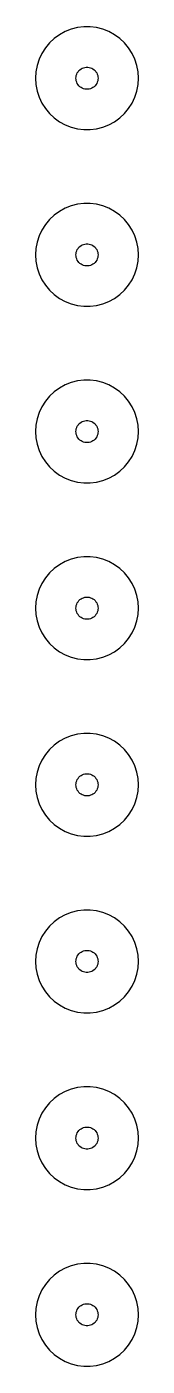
# Model space of a CAD drawing. Header units: metres. Extents: x -7 to 7, y 377 to 751.
# Drawn here: x -7 to 7, y 377 to 559 of the extents above; entities that cross this region are included whole.
import ezdxf

# ---------------------------------------------------------------- set-up
doc = ezdxf.new("R2010")
doc.units = ezdxf.units.M

msp = doc.modelspace()

# ---------------------------------------------------------------- linework, layer by layer
for p, q in [((-2.16312, 558.657), (-2.98045, 558.334)), ((-1.31166, 558.876), (-2.16312, 558.657)), ((-0.439529, 558.986), (-1.31166, 558.876)), ((0.439529, 558.986), (-0.439529, 558.986)), ((1.31166, 558.876), (0.439529, 558.986)), ((2.16312, 558.657), (1.31166, 558.876)), ((2.98045, 558.334), (2.16312, 558.657)), ((-4.46196, 557.394), (-5.10277, 556.792)), ((-3.75078, 557.91), (-4.46196, 557.394)), ((-2.98045, 558.334), (-3.75078, 557.91)), ((3.75078, 557.91), (2.98045, 558.334)), ((4.46196, 557.394), (3.75078, 557.91)), ((5.10277, 556.792), (4.46196, 557.394)), ((-6.13414, 555.372), (-6.50842, 554.577)), ((-5.66312, 556.114), (-6.13414, 555.372)), ((-5.10277, 556.792), (-5.66312, 556.114)), ((5.66312, 556.114), (5.10277, 556.792)), ((6.13414, 555.372), (5.66312, 556.114)), ((6.50842, 554.577), (6.13414, 555.372)), ((-6.78008, 553.741), (-6.94479, 552.877)), ((-6.50842, 554.577), (-6.78008, 553.741)), ((-0.956131, 553.156), (-0.803726, 553.266)), ((-0.803726, 553.266), (-0.638657, 553.357)), ((-0.638657, 553.357), (-0.463516, 553.427)), ((-0.463516, 553.427), (-0.281067, 553.473)), ((-0.281067, 553.473), (-0.094177, 553.497)), ((-0.094177, 553.497), (0.094177, 553.497)), ((0.094177, 553.497), (0.281067, 553.473)), ((0.281067, 553.473), (0.463516, 553.427)), ((0.463516, 553.427), (0.638657, 553.357)), ((0.638657, 553.357), (0.803726, 553.266)), ((0.803726, 553.266), (0.956131, 553.156)), ((6.78008, 553.741), (6.50842, 554.577)), ((6.94479, 552.877), (6.78008, 553.741)), ((-6.94479, 552.877), (-7, 552)), ((-7, 552), (-6.94479, 551.123)), ((-1.5, 552), (-1.48816, 552.188)), ((-1.48816, 551.812), (-1.5, 552)), ((-1.48816, 552.188), (-1.45287, 552.373)), ((-1.45287, 551.627), (-1.48816, 551.812)), ((-1.45287, 552.373), (-1.39465, 552.552)), ((-1.39465, 551.448), (-1.45287, 551.627)), ((-1.39465, 552.552), (-1.31445, 552.723)), ((-1.31445, 551.277), (-1.39465, 551.448)), ((-1.31445, 552.723), (-1.21352, 552.882)), ((-1.21352, 552.882), (-1.09344, 553.027)), ((-1.09344, 553.027), (-0.956131, 553.156)), ((0.956131, 553.156), (1.09344, 553.027)), ((1.09344, 553.027), (1.21352, 552.882)), ((1.21352, 552.882), (1.31445, 552.723)), ((1.31445, 552.723), (1.39465, 552.552)), ((1.39465, 551.448), (1.31445, 551.277)), ((1.39465, 552.552), (1.45287, 552.373)), ((1.45287, 551.627), (1.39465, 551.448)), ((1.45287, 552.373), (1.48816, 552.188)), ((1.48816, 551.812), (1.45287, 551.627)), ((1.48816, 552.188), (1.5, 552)), ((1.5, 552), (1.48816, 551.812)), ((7, 552), (6.94479, 552.877)), ((6.94479, 551.123), (7, 552)), ((-6.94479, 551.123), (-6.78008, 550.259)), ((-6.78008, 550.259), (-6.50842, 549.423)), ((-1.21352, 551.118), (-1.31445, 551.277)), ((-1.09344, 550.973), (-1.21352, 551.118)), ((-0.956131, 550.844), (-1.09344, 550.973)), ((-0.803726, 550.734), (-0.956131, 550.844)), ((-0.638657, 550.643), (-0.803726, 550.734)), ((-0.463516, 550.573), (-0.638657, 550.643)), ((-0.281067, 550.527), (-0.463516, 550.573)), ((-0.094177, 550.503), (-0.281067, 550.527)), ((0.094177, 550.503), (-0.094177, 550.503)), ((0.281067, 550.527), (0.094177, 550.503)), ((0.463516, 550.573), (0.281067, 550.527)), ((0.638657, 550.643), (0.463516, 550.573)), ((0.803726, 550.734), (0.638657, 550.643)), ((0.956131, 550.844), (0.803726, 550.734)), ((1.09344, 550.973), (0.956131, 550.844)), ((1.21352, 551.118), (1.09344, 550.973)), ((1.31445, 551.277), (1.21352, 551.118)), ((6.50842, 549.423), (6.78008, 550.259)), ((6.78008, 550.259), (6.94479, 551.123)), ((-6.50842, 549.423), (-6.13414, 548.628)), ((-6.13414, 548.628), (-5.66312, 547.886)), ((-5.66312, 547.886), (-5.10277, 547.208)), ((5.10277, 547.208), (5.66312, 547.886)), ((5.66312, 547.886), (6.13414, 548.628)), ((6.13414, 548.628), (6.50842, 549.423)), ((-5.10277, 547.208), (-4.46196, 546.606)), ((-4.46196, 546.606), (-3.75078, 546.09)), ((-3.75078, 546.09), (-2.98045, 545.666)), ((2.98045, 545.666), (3.75078, 546.09)), ((3.75078, 546.09), (4.46196, 546.606)), ((4.46196, 546.606), (5.10277, 547.208)), ((-2.98045, 545.666), (-2.16312, 545.343)), ((-2.16312, 545.343), (-1.31166, 545.124)), ((-1.31166, 545.124), (-0.439529, 545.014)), ((-0.439529, 545.014), (0.439529, 545.014)), ((0.439529, 545.014), (1.31166, 545.124)), ((1.31166, 545.124), (2.16312, 545.343)), ((2.16312, 545.343), (2.98045, 545.666)), ((-4.46196, 533.394), (-5.10277, 532.792)), ((-3.75078, 533.91), (-4.46196, 533.394)), ((-2.98045, 534.334), (-3.75078, 533.91)), ((-2.16312, 534.657), (-2.98045, 534.334)), ((-1.31166, 534.876), (-2.16312, 534.657)), ((-0.439529, 534.986), (-1.31166, 534.876)), ((0.439529, 534.986), (-0.439529, 534.986)), ((1.31166, 534.876), (0.439529, 534.986)), ((2.16312, 534.657), (1.31166, 534.876)), ((2.98045, 534.334), (2.16312, 534.657)), ((3.75078, 533.91), (2.98045, 534.334)), ((4.46196, 533.394), (3.75078, 533.91)), ((5.10277, 532.792), (4.46196, 533.394)), ((-6.13414, 531.372), (-6.50842, 530.577)), ((-5.66312, 532.114), (-6.13414, 531.372)), ((-5.10277, 532.792), (-5.66312, 532.114)), ((5.66312, 532.114), (5.10277, 532.792)), ((6.13414, 531.372), (5.66312, 532.114)), ((6.50842, 530.577), (6.13414, 531.372)), ((-6.78008, 529.741), (-6.94479, 528.877)), ((-6.50842, 530.577), (-6.78008, 529.741)), ((6.78008, 529.741), (6.50842, 530.577)), ((6.94479, 528.877), (6.78008, 529.741)), ((-6.94479, 528.877), (-7, 528)), ((-7, 528), (-6.94479, 527.123)), ((-1.5, 528), (-1.48816, 528.188)), ((-1.48816, 527.812), (-1.5, 528)), ((-1.48816, 528.188), (-1.45287, 528.373)), ((-1.45287, 527.627), (-1.48816, 527.812)), ((-1.45287, 528.373), (-1.39465, 528.552)), ((-1.39465, 528.552), (-1.31445, 528.723)), ((-1.31445, 528.723), (-1.21352, 528.882)), ((-1.21352, 528.882), (-1.09344, 529.027)), ((-1.09344, 529.027), (-0.956131, 529.156)), ((-0.956131, 529.156), (-0.803726, 529.266)), ((-0.803726, 529.266), (-0.638657, 529.357)), ((-0.638657, 529.357), (-0.463516, 529.427)), ((-0.463516, 529.427), (-0.281067, 529.473)), ((-0.281067, 529.473), (-0.094177, 529.497)), ((-0.094177, 529.497), (0.094177, 529.497)), ((0.094177, 529.497), (0.281067, 529.473)), ((0.281067, 529.473), (0.463516, 529.427)), ((0.463516, 529.427), (0.638657, 529.357)), ((0.638657, 529.357), (0.803726, 529.266)), ((0.803726, 529.266), (0.956131, 529.156)), ((0.956131, 529.156), (1.09344, 529.027)), ((1.09344, 529.027), (1.21352, 528.882)), ((1.21352, 528.882), (1.31445, 528.723)), ((1.31445, 528.723), (1.39465, 528.552)), ((1.39465, 528.552), (1.45287, 528.373)), ((1.45287, 528.373), (1.48816, 528.188)), ((1.48816, 527.812), (1.45287, 527.627)), ((1.48816, 528.188), (1.5, 528)), ((1.5, 528), (1.48816, 527.812)), ((7, 528), (6.94479, 528.877)), ((6.94479, 527.123), (7, 528)), ((-6.94479, 527.123), (-6.78008, 526.259)), ((-6.78008, 526.259), (-6.50842, 525.423)), ((-1.39465, 527.448), (-1.45287, 527.627)), ((-1.31445, 527.277), (-1.39465, 527.448)), ((-1.21352, 527.118), (-1.31445, 527.277)), ((-1.09344, 526.973), (-1.21352, 527.118)), ((-0.956131, 526.844), (-1.09344, 526.973)), ((-0.803726, 526.734), (-0.956131, 526.844)), ((-0.638657, 526.643), (-0.803726, 526.734)), ((-0.463516, 526.573), (-0.638657, 526.643)), ((-0.281067, 526.527), (-0.463516, 526.573)), ((-0.094177, 526.503), (-0.281067, 526.527)), ((0.094177, 526.503), (-0.094177, 526.503)), ((0.281067, 526.527), (0.094177, 526.503)), ((0.463516, 526.573), (0.281067, 526.527)), ((0.638657, 526.643), (0.463516, 526.573)), ((0.803726, 526.734), (0.638657, 526.643)), ((0.956131, 526.844), (0.803726, 526.734)), ((1.09344, 526.973), (0.956131, 526.844)), ((1.21352, 527.118), (1.09344, 526.973)), ((1.31445, 527.277), (1.21352, 527.118)), ((1.39465, 527.448), (1.31445, 527.277)), ((1.45287, 527.627), (1.39465, 527.448)), ((6.50842, 525.423), (6.78008, 526.259)), ((6.78008, 526.259), (6.94479, 527.123)), ((-6.50842, 525.423), (-6.13414, 524.628)), ((-6.13414, 524.628), (-5.66312, 523.886)), ((5.66312, 523.886), (6.13414, 524.628)), ((6.13414, 524.628), (6.50842, 525.423)), ((-5.66312, 523.886), (-5.10277, 523.208)), ((-5.10277, 523.208), (-4.46196, 522.606)), ((-4.46196, 522.606), (-3.75078, 522.09)), ((3.75078, 522.09), (4.46196, 522.606)), ((4.46196, 522.606), (5.10277, 523.208)), ((5.10277, 523.208), (5.66312, 523.886)), ((-3.75078, 522.09), (-2.98045, 521.666)), ((-2.98045, 521.666), (-2.16312, 521.343)), ((-2.16312, 521.343), (-1.31166, 521.124)), ((-1.31166, 521.124), (-0.439529, 521.014)), ((-0.439529, 521.014), (0.439529, 521.014)), ((0.439529, 521.014), (1.31166, 521.124)), ((1.31166, 521.124), (2.16312, 521.343)), ((2.16312, 521.343), (2.98045, 521.666)), ((2.98045, 521.666), (3.75078, 522.09)), ((-3.75078, 509.91), (-4.46196, 509.394)), ((-2.98045, 510.334), (-3.75078, 509.91)), ((-2.16312, 510.657), (-2.98045, 510.334)), ((-1.31166, 510.876), (-2.16312, 510.657)), ((-0.439529, 510.986), (-1.31166, 510.876)), ((0.439529, 510.986), (-0.439529, 510.986)), ((1.31166, 510.876), (0.439529, 510.986)), ((2.16312, 510.657), (1.31166, 510.876)), ((2.98045, 510.334), (2.16312, 510.657)), ((3.75078, 509.91), (2.98045, 510.334)), ((4.46196, 509.394), (3.75078, 509.91)), ((-5.66312, 508.114), (-6.13414, 507.372)), ((-5.10277, 508.792), (-5.66312, 508.114)), ((-4.46196, 509.394), (-5.10277, 508.792)), ((5.10277, 508.792), (4.46196, 509.394)), ((5.66312, 508.114), (5.10277, 508.792)), ((6.13414, 507.372), (5.66312, 508.114)), ((-6.50842, 506.577), (-6.78008, 505.741)), ((-6.13414, 507.372), (-6.50842, 506.577)), ((6.50842, 506.577), (6.13414, 507.372)), ((6.78008, 505.741), (6.50842, 506.577)), ((-6.94479, 504.877), (-7, 504)), ((-6.78008, 505.741), (-6.94479, 504.877)), ((-1.5, 504), (-1.48816, 504.188)), ((-1.48816, 504.188), (-1.45287, 504.373)), ((-1.45287, 504.373), (-1.39465, 504.552)), ((-1.39465, 504.552), (-1.31445, 504.723)), ((-1.31445, 504.723), (-1.21352, 504.882)), ((-1.21352, 504.882), (-1.09344, 505.027)), ((-1.09344, 505.027), (-0.956131, 505.156)), ((-0.956131, 505.156), (-0.803726, 505.266)), ((-0.803726, 505.266), (-0.638657, 505.357)), ((-0.638657, 505.357), (-0.463516, 505.427)), ((-0.463516, 505.427), (-0.281067, 505.473)), ((-0.281067, 505.473), (-0.094177, 505.497)), ((-0.094177, 505.497), (0.094177, 505.497)), ((0.094177, 505.497), (0.281067, 505.473)), ((0.281067, 505.473), (0.463516, 505.427)), ((0.463516, 505.427), (0.638657, 505.357)), ((0.638657, 505.357), (0.803726, 505.266)), ((0.803726, 505.266), (0.956131, 505.156)), ((0.956131, 505.156), (1.09344, 505.027)), ((1.09344, 505.027), (1.21352, 504.882)), ((1.21352, 504.882), (1.31445, 504.723)), ((1.31445, 504.723), (1.39465, 504.552)), ((1.39465, 504.552), (1.45287, 504.373)), ((1.45287, 504.373), (1.48816, 504.188)), ((1.48816, 504.188), (1.5, 504)), ((6.94479, 504.877), (6.78008, 505.741)), ((7, 504), (6.94479, 504.877)), ((-7, 504), (-6.94479, 503.123)), ((-6.94479, 503.123), (-6.78008, 502.259)), ((-6.78008, 502.259), (-6.50842, 501.423)), ((-1.48816, 503.812), (-1.5, 504)), ((-1.45287, 503.627), (-1.48816, 503.812)), ((-1.39465, 503.448), (-1.45287, 503.627)), ((-1.31445, 503.277), (-1.39465, 503.448)), ((-1.21352, 503.118), (-1.31445, 503.277)), ((-1.09344, 502.973), (-1.21352, 503.118)), ((-0.956131, 502.844), (-1.09344, 502.973)), ((-0.803726, 502.734), (-0.956131, 502.844)), ((-0.638657, 502.643), (-0.803726, 502.734)), ((-0.463516, 502.573), (-0.638657, 502.643)), ((-0.281067, 502.527), (-0.463516, 502.573)), ((-0.094177, 502.503), (-0.281067, 502.527)), ((0.094177, 502.503), (-0.094177, 502.503)), ((0.281067, 502.527), (0.094177, 502.503)), ((0.463516, 502.573), (0.281067, 502.527)), ((0.638657, 502.643), (0.463516, 502.573)), ((0.803726, 502.734), (0.638657, 502.643)), ((0.956131, 502.844), (0.803726, 502.734)), ((1.09344, 502.973), (0.956131, 502.844)), ((1.21352, 503.118), (1.09344, 502.973)), ((1.31445, 503.277), (1.21352, 503.118)), ((1.39465, 503.448), (1.31445, 503.277)), ((1.45287, 503.627), (1.39465, 503.448)), ((1.48816, 503.812), (1.45287, 503.627)), ((1.5, 504), (1.48816, 503.812)), ((6.50842, 501.423), (6.78008, 502.259)), ((6.78008, 502.259), (6.94479, 503.123)), ((6.94479, 503.123), (7, 504)), ((-6.50842, 501.423), (-6.13414, 500.628)), ((-6.13414, 500.628), (-5.66312, 499.886)), ((5.66312, 499.886), (6.13414, 500.628)), ((6.13414, 500.628), (6.50842, 501.423)), ((-5.66312, 499.886), (-5.10277, 499.208)), ((-5.10277, 499.208), (-4.46196, 498.606)), ((-4.46196, 498.606), (-3.75078, 498.09)), ((3.75078, 498.09), (4.46196, 498.606)), ((4.46196, 498.606), (5.10277, 499.208)), ((5.10277, 499.208), (5.66312, 499.886)), ((-3.75078, 498.09), (-2.98045, 497.666)), ((-2.98045, 497.666), (-2.16312, 497.343)), ((-2.16312, 497.343), (-1.31166, 497.124)), ((-1.31166, 497.124), (-0.439529, 497.014)), ((-0.439529, 497.014), (0.439529, 497.014)), ((0.439529, 497.014), (1.31166, 497.124)), ((1.31166, 497.124), (2.16312, 497.343)), ((2.16312, 497.343), (2.98045, 497.666)), ((2.98045, 497.666), (3.75078, 498.09)), ((-3.75078, 485.91), (-4.46196, 485.394)), ((-2.98045, 486.334), (-3.75078, 485.91)), ((-2.16312, 486.657), (-2.98045, 486.334)), ((-1.31166, 486.876), (-2.16312, 486.657)), ((-0.439529, 486.986), (-1.31166, 486.876)), ((0.439529, 486.986), (-0.439529, 486.986)), ((1.31166, 486.876), (0.439529, 486.986)), ((2.16312, 486.657), (1.31166, 486.876)), ((2.98045, 486.334), (2.16312, 486.657)), ((3.75078, 485.91), (2.98045, 486.334)), ((4.46196, 485.394), (3.75078, 485.91)), ((-5.66312, 484.114), (-6.13414, 483.372)), ((-5.10277, 484.792), (-5.66312, 484.114)), ((-4.46196, 485.394), (-5.10277, 484.792)), ((5.10277, 484.792), (4.46196, 485.394)), ((5.66312, 484.114), (5.10277, 484.792)), ((6.13414, 483.372), (5.66312, 484.114)), ((-6.50842, 482.577), (-6.78008, 481.741)), ((-6.13414, 483.372), (-6.50842, 482.577)), ((6.50842, 482.577), (6.13414, 483.372)), ((6.78008, 481.741), (6.50842, 482.577)), ((-6.94479, 480.877), (-7, 480)), ((-6.78008, 481.741), (-6.94479, 480.877)), ((-1.45287, 480.373), (-1.39465, 480.552)), ((-1.39465, 480.552), (-1.31445, 480.723)), ((-1.31445, 480.723), (-1.21352, 480.882)), ((-1.21352, 480.882), (-1.09344, 481.027)), ((-1.09344, 481.027), (-0.956131, 481.156)), ((-0.956131, 481.156), (-0.803726, 481.266)), ((-0.803726, 481.266), (-0.638657, 481.357)), ((-0.638657, 481.357), (-0.463516, 481.427)), ((-0.463516, 481.427), (-0.281067, 481.473)), ((-0.281067, 481.473), (-0.094177, 481.497)), ((-0.094177, 481.497), (0.094177, 481.497)), ((0.094177, 481.497), (0.281067, 481.473)), ((0.281067, 481.473), (0.463516, 481.427)), ((0.463516, 481.427), (0.638657, 481.357)), ((0.638657, 481.357), (0.803726, 481.266)), ((0.803726, 481.266), (0.956131, 481.156)), ((0.956131, 481.156), (1.09344, 481.027)), ((1.09344, 481.027), (1.21352, 480.882)), ((1.21352, 480.882), (1.31445, 480.723)), ((1.31445, 480.723), (1.39465, 480.552)), ((1.39465, 480.552), (1.45287, 480.373)), ((6.94479, 480.877), (6.78008, 481.741)), ((7, 480), (6.94479, 480.877)), ((-7, 480), (-6.94479, 479.123)), ((-6.94479, 479.123), (-6.78008, 478.259)), ((-1.5, 480), (-1.48816, 480.188)), ((-1.48816, 479.812), (-1.5, 480)), ((-1.48816, 480.188), (-1.45287, 480.373)), ((-1.45287, 479.627), (-1.48816, 479.812)), ((-1.39465, 479.448), (-1.45287, 479.627)), ((-1.31445, 479.277), (-1.39465, 479.448)), ((-1.21352, 479.118), (-1.31445, 479.277)), ((-1.09344, 478.973), (-1.21352, 479.118)), ((-0.956131, 478.844), (-1.09344, 478.973)), ((-0.803726, 478.734), (-0.956131, 478.844)), ((-0.638657, 478.643), (-0.803726, 478.734)), ((-0.463516, 478.573), (-0.638657, 478.643)), ((0.638657, 478.643), (0.463516, 478.573)), ((0.803726, 478.734), (0.638657, 478.643)), ((0.956131, 478.844), (0.803726, 478.734)), ((1.09344, 478.973), (0.956131, 478.844)), ((1.21352, 479.118), (1.09344, 478.973)), ((1.31445, 479.277), (1.21352, 479.118)), ((1.39465, 479.448), (1.31445, 479.277)), ((1.45287, 479.627), (1.39465, 479.448)), ((1.45287, 480.373), (1.48816, 480.188)), ((1.48816, 479.812), (1.45287, 479.627)), ((1.48816, 480.188), (1.5, 480)), ((1.5, 480), (1.48816, 479.812)), ((6.78008, 478.259), (6.94479, 479.123)), ((6.94479, 479.123), (7, 480)), ((-6.78008, 478.259), (-6.50842, 477.423)), ((-6.50842, 477.423), (-6.13414, 476.628)), ((-0.281067, 478.527), (-0.463516, 478.573)), ((-0.094177, 478.503), (-0.281067, 478.527)), ((0.094177, 478.503), (-0.094177, 478.503)), ((0.281067, 478.527), (0.094177, 478.503)), ((0.463516, 478.573), (0.281067, 478.527)), ((6.13414, 476.628), (6.50842, 477.423)), ((6.50842, 477.423), (6.78008, 478.259)), ((-6.13414, 476.628), (-5.66312, 475.886)), ((-5.66312, 475.886), (-5.10277, 475.208)), ((-5.10277, 475.208), (-4.46196, 474.606)), ((4.46196, 474.606), (5.10277, 475.208)), ((5.10277, 475.208), (5.66312, 475.886)), ((5.66312, 475.886), (6.13414, 476.628)), ((-4.46196, 474.606), (-3.75078, 474.09)), ((-3.75078, 474.09), (-2.98045, 473.666)), ((-2.98045, 473.666), (-2.16312, 473.343)), ((-2.16312, 473.343), (-1.31166, 473.124)), ((1.31166, 473.124), (2.16312, 473.343)), ((2.16312, 473.343), (2.98045, 473.666)), ((2.98045, 473.666), (3.75078, 474.09)), ((3.75078, 474.09), (4.46196, 474.606)), ((-1.31166, 473.124), (-0.439529, 473.014)), ((-0.439529, 473.014), (0.439529, 473.014)), ((0.439529, 473.014), (1.31166, 473.124)), ((-2.98045, 462.334), (-3.75078, 461.91)), ((-2.16312, 462.657), (-2.98045, 462.334)), ((-1.31166, 462.876), (-2.16312, 462.657)), ((-0.439529, 462.986), (-1.31166, 462.876)), ((0.439529, 462.986), (-0.439529, 462.986)), ((1.31166, 462.876), (0.439529, 462.986)), ((2.16312, 462.657), (1.31166, 462.876)), ((2.98045, 462.334), (2.16312, 462.657)), ((3.75078, 461.91), (2.98045, 462.334)), ((-5.10277, 460.792), (-5.66312, 460.114)), ((-4.46196, 461.394), (-5.10277, 460.792)), ((-3.75078, 461.91), (-4.46196, 461.394)), ((4.46196, 461.394), (3.75078, 461.91)), ((5.10277, 460.792), (4.46196, 461.394)), ((5.66312, 460.114), (5.10277, 460.792)), ((-6.50842, 458.577), (-6.78008, 457.741)), ((-6.13414, 459.372), (-6.50842, 458.577)), ((-5.66312, 460.114), (-6.13414, 459.372)), ((6.13414, 459.372), (5.66312, 460.114)), ((6.50842, 458.577), (6.13414, 459.372)), ((6.78008, 457.741), (6.50842, 458.577)), ((-6.94479, 456.877), (-7, 456)), ((-6.78008, 457.741), (-6.94479, 456.877)), ((-1.31445, 456.723), (-1.21352, 456.882)), ((-1.21352, 456.882), (-1.09344, 457.027)), ((-1.09344, 457.027), (-0.956131, 457.156)), ((-0.956131, 457.156), (-0.803726, 457.266)), ((-0.803726, 457.266), (-0.638657, 457.357)), ((-0.638657, 457.357), (-0.463516, 457.427)), ((-0.463516, 457.427), (-0.281067, 457.473)), ((-0.281067, 457.473), (-0.094177, 457.497)), ((-0.094177, 457.497), (0.094177, 457.497)), ((0.094177, 457.497), (0.281067, 457.473)), ((0.281067, 457.473), (0.463516, 457.427)), ((0.463516, 457.427), (0.638657, 457.357)), ((0.638657, 457.357), (0.803726, 457.266)), ((0.803726, 457.266), (0.956131, 457.156)), ((0.956131, 457.156), (1.09344, 457.027)), ((1.09344, 457.027), (1.21352, 456.882)), ((1.21352, 456.882), (1.31445, 456.723)), ((6.94479, 456.877), (6.78008, 457.741)), ((7, 456), (6.94479, 456.877)), ((-7, 456), (-6.94479, 455.123)), ((-6.94479, 455.123), (-6.78008, 454.259)), ((-1.5, 456), (-1.48816, 456.188)), ((-1.48816, 455.812), (-1.5, 456)), ((-1.48816, 456.188), (-1.45287, 456.373)), ((-1.45287, 455.627), (-1.48816, 455.812)), ((-1.45287, 456.373), (-1.39465, 456.552)), ((-1.39465, 455.448), (-1.45287, 455.627)), ((-1.39465, 456.552), (-1.31445, 456.723)), ((-1.31445, 455.277), (-1.39465, 455.448)), ((-1.21352, 455.118), (-1.31445, 455.277)), ((-1.09344, 454.973), (-1.21352, 455.118)), ((-0.956131, 454.844), (-1.09344, 454.973)), ((1.09344, 454.973), (0.956131, 454.844)), ((1.21352, 455.118), (1.09344, 454.973)), ((1.31445, 455.277), (1.21352, 455.118)), ((1.31445, 456.723), (1.39465, 456.552)), ((1.39465, 455.448), (1.31445, 455.277)), ((1.39465, 456.552), (1.45287, 456.373)), ((1.45287, 455.627), (1.39465, 455.448)), ((1.45287, 456.373), (1.48816, 456.188)), ((1.48816, 455.812), (1.45287, 455.627)), ((1.48816, 456.188), (1.5, 456)), ((1.5, 456), (1.48816, 455.812)), ((6.78008, 454.259), (6.94479, 455.123)), ((6.94479, 455.123), (7, 456)), ((-6.78008, 454.259), (-6.50842, 453.423)), ((-6.50842, 453.423), (-6.13414, 452.628)), ((-0.803726, 454.734), (-0.956131, 454.844)), ((-0.638657, 454.643), (-0.803726, 454.734)), ((-0.463516, 454.573), (-0.638657, 454.643)), ((-0.281067, 454.527), (-0.463516, 454.573)), ((-0.094177, 454.503), (-0.281067, 454.527)), ((0.094177, 454.503), (-0.094177, 454.503)), ((0.281067, 454.527), (0.094177, 454.503)), ((0.463516, 454.573), (0.281067, 454.527)), ((0.638657, 454.643), (0.463516, 454.573)), ((0.803726, 454.734), (0.638657, 454.643)), ((0.956131, 454.844), (0.803726, 454.734)), ((6.13414, 452.628), (6.50842, 453.423)), ((6.50842, 453.423), (6.78008, 454.259)), ((-6.13414, 452.628), (-5.66312, 451.886)), ((-5.66312, 451.886), (-5.10277, 451.208)), ((5.10277, 451.208), (5.66312, 451.886)), ((5.66312, 451.886), (6.13414, 452.628)), ((-5.10277, 451.208), (-4.46196, 450.606)), ((-4.46196, 450.606), (-3.75078, 450.09)), ((-3.75078, 450.09), (-2.98045, 449.666)), ((-2.98045, 449.666), (-2.16312, 449.343)), ((2.16312, 449.343), (2.98045, 449.666)), ((2.98045, 449.666), (3.75078, 450.09)), ((3.75078, 450.09), (4.46196, 450.606)), ((4.46196, 450.606), (5.10277, 451.208)), ((-2.16312, 449.343), (-1.31166, 449.124)), ((-1.31166, 449.124), (-0.439529, 449.014)), ((-0.439529, 449.014), (0.439529, 449.014)), ((0.439529, 449.014), (1.31166, 449.124)), ((1.31166, 449.124), (2.16312, 449.343)), ((-2.16312, 438.657), (-2.98045, 438.334)), ((-1.31166, 438.876), (-2.16312, 438.657)), ((-0.439529, 438.986), (-1.31166, 438.876)), ((0.439529, 438.986), (-0.439529, 438.986)), ((1.31166, 438.876), (0.439529, 438.986)), ((2.16312, 438.657), (1.31166, 438.876)), ((2.98045, 438.334), (2.16312, 438.657)), ((-5.10277, 436.792), (-5.66312, 436.114)), ((-4.46196, 437.394), (-5.10277, 436.792)), ((-3.75078, 437.91), (-4.46196, 437.394)), ((-2.98045, 438.334), (-3.75078, 437.91)), ((3.75078, 437.91), (2.98045, 438.334)), ((4.46196, 437.394), (3.75078, 437.91)), ((5.10277, 436.792), (4.46196, 437.394)), ((5.66312, 436.114), (5.10277, 436.792)), ((-6.13414, 435.372), (-6.50842, 434.577)), ((-5.66312, 436.114), (-6.13414, 435.372)), ((6.13414, 435.372), (5.66312, 436.114)), ((6.50842, 434.577), (6.13414, 435.372)), ((-6.78008, 433.741), (-6.94479, 432.877)), ((-6.50842, 434.577), (-6.78008, 433.741)), ((-1.09344, 433.027), (-0.956131, 433.156)), ((-0.956131, 433.156), (-0.803726, 433.266)), ((-0.803726, 433.266), (-0.638657, 433.357)), ((-0.638657, 433.357), (-0.463516, 433.427)), ((-0.463516, 433.427), (-0.281067, 433.473)), ((-0.281067, 433.473), (-0.094177, 433.497)), ((-0.094177, 433.497), (0.094177, 433.497)), ((0.094177, 433.497), (0.281067, 433.473)), ((0.281067, 433.473), (0.463516, 433.427)), ((0.463516, 433.427), (0.638657, 433.357)), ((0.638657, 433.357), (0.803726, 433.266)), ((0.803726, 433.266), (0.956131, 433.156)), ((0.956131, 433.156), (1.09344, 433.027)), ((6.78008, 433.741), (6.50842, 434.577)), ((6.94479, 432.877), (6.78008, 433.741)), ((-6.94479, 432.877), (-7, 432)), ((-7, 432), (-6.94479, 431.123)), ((-1.5, 432), (-1.48816, 432.188)), ((-1.48816, 431.812), (-1.5, 432)), ((-1.48816, 432.188), (-1.45287, 432.373)), ((-1.45287, 431.627), (-1.48816, 431.812)), ((-1.45287, 432.373), (-1.39465, 432.552)), ((-1.39465, 431.448), (-1.45287, 431.627)), ((-1.39465, 432.552), (-1.31445, 432.723)), ((-1.31445, 431.277), (-1.39465, 431.448)), ((-1.31445, 432.723), (-1.21352, 432.882)), ((-1.21352, 431.118), (-1.31445, 431.277)), ((-1.21352, 432.882), (-1.09344, 433.027)), ((1.09344, 433.027), (1.21352, 432.882)), ((1.21352, 432.882), (1.31445, 432.723)), ((1.31445, 431.277), (1.21352, 431.118)), ((1.31445, 432.723), (1.39465, 432.552)), ((1.39465, 431.448), (1.31445, 431.277)), ((1.39465, 432.552), (1.45287, 432.373)), ((1.45287, 431.627), (1.39465, 431.448)), ((1.45287, 432.373), (1.48816, 432.188)), ((1.48816, 431.812), (1.45287, 431.627)), ((1.48816, 432.188), (1.5, 432)), ((1.5, 432), (1.48816, 431.812)), ((7, 432), (6.94479, 432.877)), ((6.94479, 431.123), (7, 432)), ((-6.94479, 431.123), (-6.78008, 430.259)), ((-6.78008, 430.259), (-6.50842, 429.423)), ((-1.09344, 430.973), (-1.21352, 431.118)), ((-0.956131, 430.844), (-1.09344, 430.973)), ((-0.803726, 430.734), (-0.956131, 430.844)), ((-0.638657, 430.643), (-0.803726, 430.734)), ((-0.463516, 430.573), (-0.638657, 430.643)), ((-0.281067, 430.527), (-0.463516, 430.573)), ((-0.094177, 430.503), (-0.281067, 430.527)), ((0.094177, 430.503), (-0.094177, 430.503)), ((0.281067, 430.527), (0.094177, 430.503)), ((0.463516, 430.573), (0.281067, 430.527)), ((0.638657, 430.643), (0.463516, 430.573)), ((0.803726, 430.734), (0.638657, 430.643)), ((0.956131, 430.844), (0.803726, 430.734)), ((1.09344, 430.973), (0.956131, 430.844)), ((1.21352, 431.118), (1.09344, 430.973)), ((6.50842, 429.423), (6.78008, 430.259)), ((6.78008, 430.259), (6.94479, 431.123)), ((-6.50842, 429.423), (-6.13414, 428.628)), ((-6.13414, 428.628), (-5.66312, 427.886)), ((-5.66312, 427.886), (-5.10277, 427.208)), ((5.10277, 427.208), (5.66312, 427.886)), ((5.66312, 427.886), (6.13414, 428.628)), ((6.13414, 428.628), (6.50842, 429.423)), ((-5.10277, 427.208), (-4.46196, 426.606)), ((-4.46196, 426.606), (-3.75078, 426.09)), ((-3.75078, 426.09), (-2.98045, 425.666)), ((2.98045, 425.666), (3.75078, 426.09)), ((3.75078, 426.09), (4.46196, 426.606)), ((4.46196, 426.606), (5.10277, 427.208)), ((-2.98045, 425.666), (-2.16312, 425.343)), ((-2.16312, 425.343), (-1.31166, 425.124)), ((-1.31166, 425.124), (-0.439529, 425.014)), ((-0.439529, 425.014), (0.439529, 425.014)), ((0.439529, 425.014), (1.31166, 425.124)), ((1.31166, 425.124), (2.16312, 425.343)), ((2.16312, 425.343), (2.98045, 425.666)), ((-0.439529, 414.986), (-1.31166, 414.876)), ((0.439529, 414.986), (-0.439529, 414.986)), ((1.31166, 414.876), (0.439529, 414.986)), ((-4.46196, 413.394), (-5.10277, 412.792)), ((-3.75078, 413.91), (-4.46196, 413.394)), ((-2.98045, 414.334), (-3.75078, 413.91)), ((-2.16312, 414.657), (-2.98045, 414.334)), ((-1.31166, 414.876), (-2.16312, 414.657)), ((2.16312, 414.657), (1.31166, 414.876)), ((2.98045, 414.334), (2.16312, 414.657)), ((3.75078, 413.91), (2.98045, 414.334)), ((4.46196, 413.394), (3.75078, 413.91)), ((5.10277, 412.792), (4.46196, 413.394)), ((-6.13414, 411.372), (-6.50842, 410.577)), ((-5.66312, 412.114), (-6.13414, 411.372)), ((-5.10277, 412.792), (-5.66312, 412.114)), ((5.66312, 412.114), (5.10277, 412.792)), ((6.13414, 411.372), (5.66312, 412.114)), ((6.50842, 410.577), (6.13414, 411.372)), ((-6.78008, 409.741), (-6.94479, 408.877)), ((-6.50842, 410.577), (-6.78008, 409.741)), ((-0.463516, 409.427), (-0.281067, 409.473)), ((-0.281067, 409.473), (-0.094177, 409.497)), ((-0.094177, 409.497), (0.094177, 409.497)), ((0.094177, 409.497), (0.281067, 409.473)), ((0.281067, 409.473), (0.463516, 409.427)), ((6.78008, 409.741), (6.50842, 410.577)), ((6.94479, 408.877), (6.78008, 409.741)), ((-6.94479, 408.877), (-7, 408)), ((-7, 408), (-6.94479, 407.123)), ((-1.5, 408), (-1.48816, 408.188)), ((-1.48816, 407.812), (-1.5, 408)), ((-1.48816, 408.188), (-1.45287, 408.373)), ((-1.45287, 407.627), (-1.48816, 407.812)), ((-1.45287, 408.373), (-1.39465, 408.552)), ((-1.39465, 407.448), (-1.45287, 407.627)), ((-1.39465, 408.552), (-1.31445, 408.723)), ((-1.31445, 408.723), (-1.21352, 408.882)), ((-1.21352, 408.882), (-1.09344, 409.027)), ((-1.09344, 409.027), (-0.956131, 409.156)), ((-0.956131, 409.156), (-0.803726, 409.266)), ((-0.803726, 409.266), (-0.638657, 409.357)), ((-0.638657, 409.357), (-0.463516, 409.427)), ((0.463516, 409.427), (0.638657, 409.357)), ((0.638657, 409.357), (0.803726, 409.266)), ((0.803726, 409.266), (0.956131, 409.156)), ((0.956131, 409.156), (1.09344, 409.027)), ((1.09344, 409.027), (1.21352, 408.882)), ((1.21352, 408.882), (1.31445, 408.723)), ((1.31445, 408.723), (1.39465, 408.552)), ((1.39465, 408.552), (1.45287, 408.373)), ((1.45287, 407.627), (1.39465, 407.448)), ((1.45287, 408.373), (1.48816, 408.188)), ((1.48816, 407.812), (1.45287, 407.627)), ((1.48816, 408.188), (1.5, 408)), ((1.5, 408), (1.48816, 407.812)), ((7, 408), (6.94479, 408.877)), ((6.94479, 407.123), (7, 408)), ((-6.94479, 407.123), (-6.78008, 406.259)), ((-6.78008, 406.259), (-6.50842, 405.423)), ((-1.31445, 407.277), (-1.39465, 407.448)), ((-1.21352, 407.118), (-1.31445, 407.277)), ((-1.09344, 406.973), (-1.21352, 407.118)), ((-0.956131, 406.844), (-1.09344, 406.973)), ((-0.803726, 406.734), (-0.956131, 406.844)), ((-0.638657, 406.643), (-0.803726, 406.734)), ((-0.463516, 406.573), (-0.638657, 406.643)), ((-0.281067, 406.527), (-0.463516, 406.573)), ((-0.094177, 406.503), (-0.281067, 406.527)), ((0.094177, 406.503), (-0.094177, 406.503)), ((0.281067, 406.527), (0.094177, 406.503)), ((0.463516, 406.573), (0.281067, 406.527)), ((0.638657, 406.643), (0.463516, 406.573)), ((0.803726, 406.734), (0.638657, 406.643)), ((0.956131, 406.844), (0.803726, 406.734)), ((1.09344, 406.973), (0.956131, 406.844)), ((1.21352, 407.118), (1.09344, 406.973)), ((1.31445, 407.277), (1.21352, 407.118)), ((1.39465, 407.448), (1.31445, 407.277)), ((6.50842, 405.423), (6.78008, 406.259)), ((6.78008, 406.259), (6.94479, 407.123)), ((-6.50842, 405.423), (-6.13414, 404.628)), ((-6.13414, 404.628), (-5.66312, 403.886)), ((5.66312, 403.886), (6.13414, 404.628)), ((6.13414, 404.628), (6.50842, 405.423)), ((-5.66312, 403.886), (-5.10277, 403.208)), ((-5.10277, 403.208), (-4.46196, 402.606)), ((-4.46196, 402.606), (-3.75078, 402.09)), ((3.75078, 402.09), (4.46196, 402.606)), ((4.46196, 402.606), (5.10277, 403.208)), ((5.10277, 403.208), (5.66312, 403.886)), ((-3.75078, 402.09), (-2.98045, 401.666)), ((-2.98045, 401.666), (-2.16312, 401.343)), ((-2.16312, 401.343), (-1.31166, 401.124)), ((-1.31166, 401.124), (-0.439529, 401.014)), ((-0.439529, 401.014), (0.439529, 401.014)), ((0.439529, 401.014), (1.31166, 401.124)), ((1.31166, 401.124), (2.16312, 401.343)), ((2.16312, 401.343), (2.98045, 401.666)), ((2.98045, 401.666), (3.75078, 402.09)), ((-3.75078, 389.91), (-4.46196, 389.394)), ((-2.98045, 390.334), (-3.75078, 389.91)), ((-2.16312, 390.657), (-2.98045, 390.334)), ((-1.31166, 390.876), (-2.16312, 390.657)), ((-0.439529, 390.986), (-1.31166, 390.876)), ((0.439529, 390.986), (-0.439529, 390.986)), ((1.31166, 390.876), (0.439529, 390.986)), ((2.16312, 390.657), (1.31166, 390.876)), ((2.98045, 390.334), (2.16312, 390.657)), ((3.75078, 389.91), (2.98045, 390.334)), ((4.46196, 389.394), (3.75078, 389.91)), ((-5.66312, 388.114), (-6.13414, 387.372)), ((-5.10277, 388.792), (-5.66312, 388.114)), ((-4.46196, 389.394), (-5.10277, 388.792)), ((5.10277, 388.792), (4.46196, 389.394)), ((5.66312, 388.114), (5.10277, 388.792)), ((6.13414, 387.372), (5.66312, 388.114)), ((-6.50842, 386.577), (-6.78008, 385.741)), ((-6.13414, 387.372), (-6.50842, 386.577)), ((6.50842, 386.577), (6.13414, 387.372)), ((6.78008, 385.741), (6.50842, 386.577)), ((-6.94479, 384.877), (-7, 384)), ((-7, 384), (-6.94479, 383.123)), ((-6.78008, 385.741), (-6.94479, 384.877)), ((-1.5, 384), (-1.48816, 384.188)), ((-1.48816, 383.812), (-1.5, 384)), ((-1.48816, 384.188), (-1.45287, 384.373)), ((-1.45287, 384.373), (-1.39465, 384.552)), ((-1.39465, 384.552), (-1.31445, 384.723)), ((-1.31445, 384.723), (-1.21352, 384.882)), ((-1.21352, 384.882), (-1.09344, 385.027)), ((-1.09344, 385.027), (-0.956131, 385.156)), ((-0.956131, 385.156), (-0.803726, 385.266)), ((-0.803726, 385.266), (-0.638657, 385.357)), ((-0.638657, 385.357), (-0.463516, 385.427)), ((-0.463516, 385.427), (-0.281067, 385.473)), ((-0.281067, 385.473), (-0.094177, 385.497)), ((-0.094177, 385.497), (0.094177, 385.497)), ((0.094177, 385.497), (0.281067, 385.473)), ((0.281067, 385.473), (0.463516, 385.427)), ((0.463516, 385.427), (0.638657, 385.357)), ((0.638657, 385.357), (0.803726, 385.266)), ((0.803726, 385.266), (0.956131, 385.156)), ((0.956131, 385.156), (1.09344, 385.027)), ((1.09344, 385.027), (1.21352, 384.882)), ((1.21352, 384.882), (1.31445, 384.723)), ((1.31445, 384.723), (1.39465, 384.552)), ((1.39465, 384.552), (1.45287, 384.373)), ((1.45287, 384.373), (1.48816, 384.188)), ((1.48816, 384.188), (1.5, 384)), ((1.5, 384), (1.48816, 383.812)), ((6.94479, 384.877), (6.78008, 385.741)), ((7, 384), (6.94479, 384.877)), ((6.94479, 383.123), (7, 384)), ((-6.94479, 383.123), (-6.78008, 382.259)), ((-6.78008, 382.259), (-6.50842, 381.423)), ((-1.45287, 383.627), (-1.48816, 383.812)), ((-1.39465, 383.448), (-1.45287, 383.627)), ((-1.31445, 383.277), (-1.39465, 383.448)), ((-1.21352, 383.118), (-1.31445, 383.277)), ((-1.09344, 382.973), (-1.21352, 383.118)), ((-0.956131, 382.844), (-1.09344, 382.973)), ((-0.803726, 382.734), (-0.956131, 382.844)), ((-0.638657, 382.643), (-0.803726, 382.734)), ((-0.463516, 382.573), (-0.638657, 382.643)), ((-0.281067, 382.527), (-0.463516, 382.573)), ((-0.094177, 382.503), (-0.281067, 382.527)), ((0.094177, 382.503), (-0.094177, 382.503)), ((0.281067, 382.527), (0.094177, 382.503)), ((0.463516, 382.573), (0.281067, 382.527)), ((0.638657, 382.643), (0.463516, 382.573)), ((0.803726, 382.734), (0.638657, 382.643)), ((0.956131, 382.844), (0.803726, 382.734)), ((1.09344, 382.973), (0.956131, 382.844)), ((1.21352, 383.118), (1.09344, 382.973)), ((1.31445, 383.277), (1.21352, 383.118)), ((1.39465, 383.448), (1.31445, 383.277)), ((1.45287, 383.627), (1.39465, 383.448)), ((1.48816, 383.812), (1.45287, 383.627)), ((6.50842, 381.423), (6.78008, 382.259)), ((6.78008, 382.259), (6.94479, 383.123)), ((-6.50842, 381.423), (-6.13414, 380.628)), ((-6.13414, 380.628), (-5.66312, 379.886)), ((5.66312, 379.886), (6.13414, 380.628)), ((6.13414, 380.628), (6.50842, 381.423)), ((-5.66312, 379.886), (-5.10277, 379.208)), ((-5.10277, 379.208), (-4.46196, 378.606)), ((-4.46196, 378.606), (-3.75078, 378.09)), ((3.75078, 378.09), (4.46196, 378.606)), ((4.46196, 378.606), (5.10277, 379.208)), ((5.10277, 379.208), (5.66312, 379.886)), ((-3.75078, 378.09), (-2.98045, 377.666)), ((-2.98045, 377.666), (-2.16312, 377.343)), ((-2.16312, 377.343), (-1.31166, 377.124)), ((-1.31166, 377.124), (-0.439529, 377.014)), ((-0.439529, 377.014), (0.439529, 377.014)), ((0.439529, 377.014), (1.31166, 377.124)), ((1.31166, 377.124), (2.16312, 377.343)), ((2.16312, 377.343), (2.98045, 377.666)), ((2.98045, 377.666), (3.75078, 378.09))]:
    msp.add_line(p, q)

doc.saveas('drawing.dxf')
